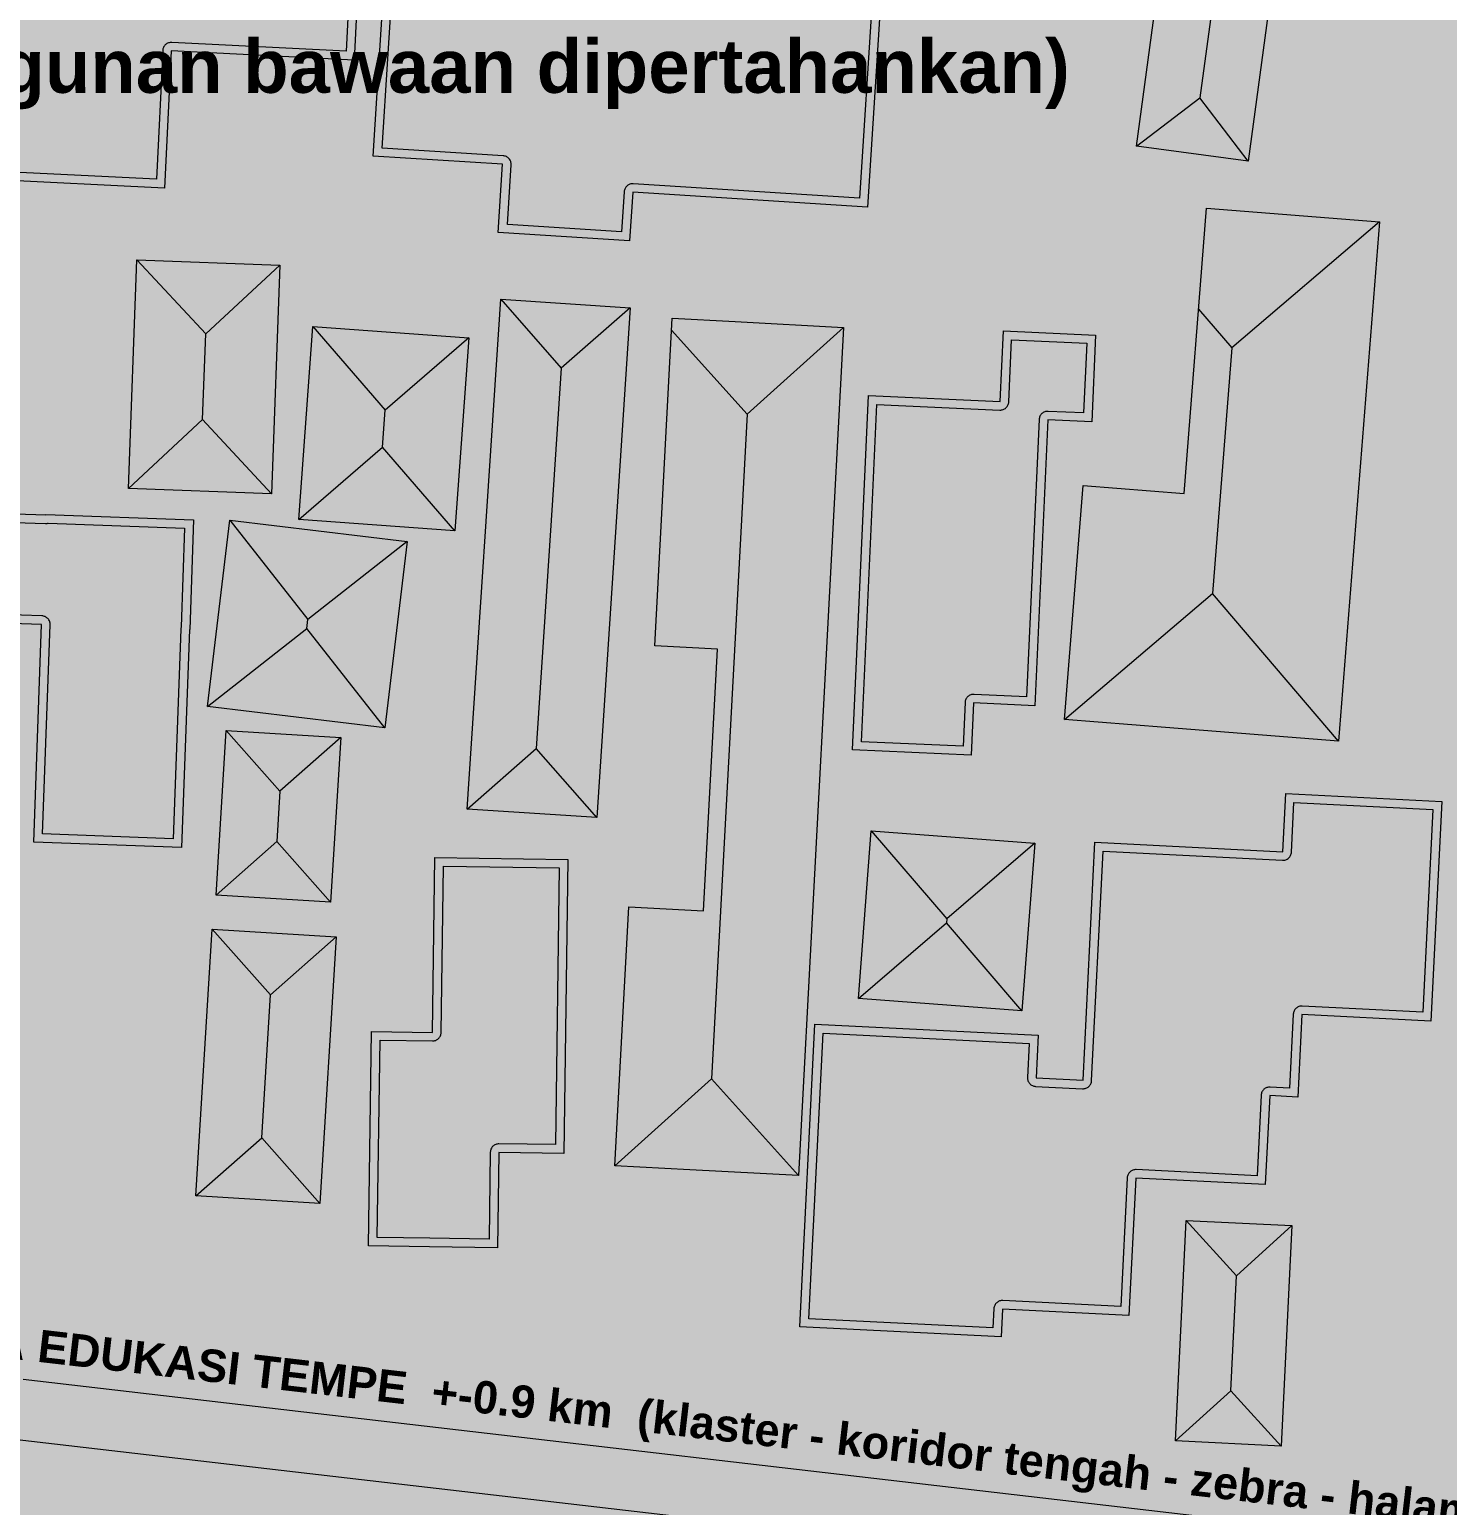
# Model space of a CAD drawing. Header units: metres. Extents: x 305859 to 307221, y 9155922 to 9156786.
# Drawn here: x 306562.7 to 306637.2, y 9156324.3 to 9156401.9 of the extents above; entities that cross this region are included whole.
import ezdxf
from ezdxf.enums import TextEntityAlignment as Align

# ---------------------------------------------------------------- set-up
doc = ezdxf.new("R2010")
doc.units = ezdxf.units.M
doc.linetypes.add('DASHED2', pattern=[0.762, 0.635, -0.127])
for name, color, linetype, lineweight, true_color in [('A-ALUR_WISATA', 7, 'DASHED2', 50, 0xeb7800), ('A-LABEL', 7, 'Continuous', 0, 0x000000), ('B-BANGUNAN_PERMUKIMAN', 7, 'Continuous', 13, 0xf0cd8c), ('B-BAYANGAN', 7, 'Continuous', 0, 0x76786c), ('J-PERKERASAN_JALAN', 7, 'Continuous', 9, 0x989896), ('T-LABEL_ZONA', 7, 'Continuous', 0, 0x3c3c3c)]:
    doc.layers.add(name, color=color, linetype=linetype, lineweight=lineweight, true_color=true_color)
doc.layers.add('G-PERKERASAN', color=7, linetype='Continuous')
doc.styles.add('ARIALB', font='arialbd.ttf')

msp = doc.modelspace()

# ---------------------------------------------------------------- hatches: boundary and pattern name
at = {"layer": 'A-ALUR_WISATA', "true_color": 0xeb7800}
h = msp.add_hatch(color=30, dxfattribs=at)
h.dxf.hatch_style = 1
h.paths.add_polyline_path([(306566.51, 9156328.868), (306561.497, 9156327.263), (306561.984, 9156331.555)])
h = msp.add_hatch(color=30, dxfattribs=at)
h.dxf.hatch_style = 1
h.paths.add_polyline_path([(306564.749, 9156329.873), (306570.575, 9156329.212), (306570.395, 9156327.622), (306564.57, 9156328.283), (306564.434, 9156328.298), (306564.612, 9156329.888), (306564.749, 9156329.873)])
h = msp.add_hatch(color=30, dxfattribs=at)
h.dxf.hatch_style = 1
h.paths.add_polyline_path([(306577.445, 9156328.428), (306579.518, 9156328.19), (306579.335, 9156326.6), (306577.264, 9156326.838), (306573.375, 9156327.282), (306573.556, 9156328.872), (306577.445, 9156328.428)])
h = msp.add_hatch(color=30, dxfattribs=at)
h.dxf.hatch_style = 1
h.paths.add_polyline_path([(306584.818, 9156327.581), (306588.459, 9156327.16), (306588.276, 9156325.571), (306584.635, 9156325.991), (306582.315, 9156326.258), (306582.498, 9156327.847), (306584.818, 9156327.581)])
h = msp.add_hatch(color=30, dxfattribs=at)
h.dxf.hatch_style = 1
h.paths.add_polyline_path([(306592.873, 9156326.651), (306597.4, 9156326.126), (306597.216, 9156324.537), (306592.689, 9156325.062), (306591.256, 9156325.227), (306591.439, 9156326.816), (306592.873, 9156326.651)])
h = msp.add_hatch(color=30, dxfattribs=at)
h.dxf.hatch_style = 1
h.paths.add_polyline_path([(306601.611, 9156325.638), (306606.34, 9156325.093), (306606.157, 9156323.503), (306601.427, 9156324.049), (306600.196, 9156324.192), (306600.38, 9156325.781), (306601.611, 9156325.638)])
h = msp.add_hatch(color=30, dxfattribs=at)
h.dxf.hatch_style = 1
h.paths.add_polyline_path([(306609.548, 9156324.723), (306615.281, 9156324.065), (306615.098, 9156322.476), (306609.365, 9156323.133), (306609.137, 9156323.16), (306609.32, 9156324.749), (306609.548, 9156324.723)])
at = {"layer": 'B-BANGUNAN_PERMUKIMAN', "true_color": 0xee9467}
h = msp.add_hatch(color=21, dxfattribs=at)
h.dxf.hatch_style = 1
h.paths.add_polyline_path([(306624.256, 9156420.844), (306624.257, 9156420.844), (306626.796, 9156417.511), (306624.206, 9156398.342), (306620.873, 9156395.803), (306620.873, 9156395.803), (306624.256, 9156420.844)])
at = {"layer": 'B-BANGUNAN_PERMUKIMAN', "true_color": 0xb97350}
h = msp.add_hatch(color=23, dxfattribs=at)
h.dxf.hatch_style = 1
h.paths.add_polyline_path([(306626.746, 9156395.009), (306624.206, 9156398.342), (306626.796, 9156417.511), (306630.13, 9156420.05), (306626.746, 9156395.009)])
at = {"layer": 'B-BANGUNAN_PERMUKIMAN', "true_color": 0xd4845c}
h = msp.add_hatch(color=23, dxfattribs=at)
h.dxf.hatch_style = 1
h.paths.add_polyline_path([(306580.25, 9156410.635), (306579.742, 9156400.325), (306570.116, 9156400.8), (306569.761, 9156393.587), (306560.572, 9156394.041), (306561.565, 9156414.149), (306570.753, 9156413.696), (306570.625, 9156411.11), (306580.25, 9156410.635)])
h = msp.add_hatch(color=23, dxfattribs=at)
h.dxf.hatch_style = 1
h.paths.add_polyline_path([(306607.467, 9156404.15), (306606.733, 9156392.59), (306594.382, 9156393.375), (306594.22, 9156390.813), (306587.313, 9156391.252), (306587.541, 9156394.842), (306580.737, 9156395.274), (306581.689, 9156410.276), (306588.832, 9156409.822), (306588.647, 9156406.906), (306595.795, 9156406.452), (306595.696, 9156404.898), (306607.467, 9156404.15)])
at = {"layer": 'B-BANGUNAN_PERMUKIMAN', "true_color": 0xbf7753}
h = msp.add_hatch(color=23, dxfattribs=at)
h.dxf.hatch_style = 1
h.paths.add_polyline_path([(306624.206, 9156398.342), (306626.746, 9156395.009), (306620.873, 9156395.803), (306624.206, 9156398.342)])
at = {"layer": 'B-BANGUNAN_PERMUKIMAN', "true_color": 0xec9366}
h = msp.add_hatch(color=33, dxfattribs=at)
h.dxf.hatch_style = 1
h.paths.add_polyline_path([(306625.883, 9156385.197), (306624.143, 9156387.235), (306624.562, 9156392.546), (306633.651, 9156391.828), (306625.883, 9156385.197)])
at = {"layer": 'B-BANGUNAN_PERMUKIMAN', "true_color": 0xc77c56}
h = msp.add_hatch(color=23, dxfattribs=at)
h.dxf.hatch_style = 1
h.paths.add_polyline_path([(306631.495, 9156364.52), (306631.495, 9156364.52), (306624.864, 9156372.288), (306625.883, 9156385.197), (306633.651, 9156391.828), (306631.495, 9156364.52)])
at = {"layer": 'B-BANGUNAN_PERMUKIMAN', "true_color": 0xec9366}
h = msp.add_hatch(color=33, dxfattribs=at)
h.dxf.hatch_style = 1
h.paths.add_polyline_path([(306568.306, 9156389.826), (306571.928, 9156385.926), (306571.761, 9156381.424), (306567.86, 9156377.802), (306568.306, 9156389.826)])
at = {"layer": 'B-BANGUNAN_PERMUKIMAN', "true_color": 0xeb9266}
h = msp.add_hatch(color=33, dxfattribs=at)
h.dxf.hatch_style = 1
h.paths.add_polyline_path([(306571.928, 9156385.926), (306568.306, 9156389.826), (306575.829, 9156389.548), (306571.928, 9156385.926)])
at = {"layer": 'B-BANGUNAN_PERMUKIMAN', "true_color": 0xbb7451}
h = msp.add_hatch(color=23, dxfattribs=at)
h.dxf.hatch_style = 1
h.paths.add_polyline_path([(306575.809, 9156389.025), (306575.383, 9156377.524), (306571.761, 9156381.424), (306571.928, 9156385.926), (306575.829, 9156389.548), (306575.829, 9156389.548), (306575.809, 9156389.025)])
at = {"layer": 'B-BANGUNAN_PERMUKIMAN', "true_color": 0xed9367}
h = msp.add_hatch(color=21, dxfattribs=at)
h.dxf.hatch_style = 1
h.paths.add_polyline_path([(306590.627, 9156384.124), (306589.31, 9156364.131), (306585.682, 9156360.951), (306585.682, 9156360.951), (306587.447, 9156387.752), (306590.627, 9156384.124)])
at = {"layer": 'B-BANGUNAN_PERMUKIMAN', "true_color": 0xea9165}
h = msp.add_hatch(color=33, dxfattribs=at)
h.dxf.hatch_style = 1
h.paths.add_polyline_path([(306590.627, 9156384.124), (306587.447, 9156387.752), (306594.255, 9156387.304), (306590.627, 9156384.124)])
at = {"layer": 'B-BANGUNAN_PERMUKIMAN', "true_color": 0xba7450}
h = msp.add_hatch(color=23, dxfattribs=at)
h.dxf.hatch_style = 1
h.paths.add_polyline_path([(306592.49, 9156360.503), (306589.31, 9156364.131), (306590.627, 9156384.124), (306594.255, 9156387.304), (306592.49, 9156360.503)])
at = {"layer": 'B-BANGUNAN_PERMUKIMAN', "true_color": 0xf39769}
h = msp.add_hatch(color=21, dxfattribs=at)
h.dxf.hatch_style = 1
h.paths.add_polyline_path([(306625.883, 9156385.197), (306624.864, 9156372.288), (306617.096, 9156365.657), (306618.067, 9156377.956), (306623.378, 9156377.537), (306624.143, 9156387.235), (306625.883, 9156385.197)])
at = {"layer": 'B-BANGUNAN_PERMUKIMAN', "true_color": 0xed9367}
h = msp.add_hatch(color=21, dxfattribs=at)
h.dxf.hatch_style = 1
h.paths.add_polyline_path([(306581.369, 9156381.922), (306581.228, 9156379.972), (306576.829, 9156376.168), (306576.829, 9156376.168), (306577.566, 9156386.321), (306581.369, 9156381.922)])
at = {"layer": 'B-BANGUNAN_PERMUKIMAN', "true_color": 0xea9165}
h = msp.add_hatch(color=33, dxfattribs=at)
h.dxf.hatch_style = 1
h.paths.add_polyline_path([(306581.369, 9156381.922), (306577.566, 9156386.321), (306585.768, 9156385.725), (306581.369, 9156381.922)])
at = {"layer": 'B-BANGUNAN_PERMUKIMAN', "true_color": 0xee9467}
h = msp.add_hatch(color=21, dxfattribs=at)
h.dxf.hatch_style = 1
h.paths.add_polyline_path([(306600.394, 9156381.708), (306598.527, 9156346.769), (306593.448, 9156342.205), (306593.448, 9156342.205), (306594.175, 9156355.809), (306598.111, 9156355.599), (306598.846, 9156369.353), (306595.541, 9156369.53), (306596.427, 9156386.122), (306600.394, 9156381.708)])
at = {"layer": 'B-BANGUNAN_PERMUKIMAN', "true_color": 0xeb9266}
h = msp.add_hatch(color=33, dxfattribs=at)
h.dxf.hatch_style = 1
h.paths.add_polyline_path([(306600.394, 9156381.708), (306596.427, 9156386.122), (306596.461, 9156386.753), (306599.765, 9156386.577), (306605.473, 9156386.272), (306600.394, 9156381.708)])
at = {"layer": 'B-BANGUNAN_PERMUKIMAN', "true_color": 0xbc7551}
h = msp.add_hatch(color=23, dxfattribs=at)
h.dxf.hatch_style = 1
h.paths.add_polyline_path([(306603.092, 9156341.69), (306603.092, 9156341.69), (306598.527, 9156346.769), (306600.394, 9156381.708), (306605.473, 9156386.272), (306603.092, 9156341.69)])
at = {"layer": 'B-BANGUNAN_PERMUKIMAN', "true_color": 0xba7450}
h = msp.add_hatch(color=23, dxfattribs=at)
h.dxf.hatch_style = 1
h.paths.add_polyline_path([(306585.484, 9156381.808), (306585.031, 9156375.573), (306585.031, 9156375.573), (306581.228, 9156379.972), (306581.369, 9156381.922), (306585.768, 9156385.725), (306585.768, 9156385.725), (306585.484, 9156381.808)])
at = {"layer": 'B-BANGUNAN_PERMUKIMAN', "true_color": 0xd4845c}
h = msp.add_hatch(color=23, dxfattribs=at)
h.dxf.hatch_style = 1
h.paths.add_polyline_path([(306618.725, 9156385.866), (306618.518, 9156381.301), (306616.204, 9156381.406), (306615.521, 9156366.385), (306612.309, 9156366.531), (306612.184, 9156363.78), (306605.939, 9156364.064), (306606.785, 9156382.691), (306613.708, 9156382.376), (306613.876, 9156386.087), (306618.725, 9156385.866)])
at = {"layer": 'B-BANGUNAN_PERMUKIMAN', "true_color": 0xbc7551}
h = msp.add_hatch(color=23, dxfattribs=at)
h.dxf.hatch_style = 1
h.paths.add_polyline_path([(306571.761, 9156381.424), (306575.383, 9156377.524), (306575.383, 9156377.523), (306567.86, 9156377.802), (306571.761, 9156381.424)])
at = {"layer": 'B-BANGUNAN_PERMUKIMAN', "true_color": 0xbd7652}
h = msp.add_hatch(color=23, dxfattribs=at)
h.dxf.hatch_style = 1
h.paths.add_polyline_path([(306581.228, 9156379.972), (306585.031, 9156375.573), (306576.829, 9156376.168), (306581.228, 9156379.972)])
at = {"layer": 'B-BANGUNAN_PERMUKIMAN', "true_color": 0xd4845c}
h = msp.add_hatch(color=23, dxfattribs=at)
h.dxf.hatch_style = 1
h.paths.add_polyline_path([(306555.54, 9156376.677), (306563.513, 9156376.409), (306563.514, 9156376.433), (306571.282, 9156376.147), (306571.089, 9156370.395), (306571.071, 9156370.395), (306570.65, 9156358.929), (306562.882, 9156359.214), (306563.302, 9156370.656), (306555.346, 9156370.924), (306555.54, 9156376.677)])
at = {"layer": 'B-BANGUNAN_PERMUKIMAN', "true_color": 0xee9467}
h = msp.add_hatch(color=21, dxfattribs=at)
h.dxf.hatch_style = 1
h.paths.add_polyline_path([(306573.201, 9156376.134), (306577.302, 9156370.908), (306577.245, 9156370.442), (306572.02, 9156366.341), (306572.02, 9156366.341), (306573.201, 9156376.134)])
at = {"layer": 'B-BANGUNAN_PERMUKIMAN', "true_color": 0xe89165}
h = msp.add_hatch(color=33, dxfattribs=at)
h.dxf.hatch_style = 1
h.paths.add_polyline_path([(306582.527, 9156375.01), (306582.527, 9156375.009), (306577.302, 9156370.908), (306573.201, 9156376.134), (306582.527, 9156375.01)])
at = {"layer": 'B-BANGUNAN_PERMUKIMAN', "true_color": 0xb97350}
h = msp.add_hatch(color=23, dxfattribs=at)
h.dxf.hatch_style = 1
h.paths.add_polyline_path([(306577.245, 9156370.442), (306577.302, 9156370.908), (306582.527, 9156375.009), (306581.346, 9156365.216), (306577.245, 9156370.442)])
at = {"layer": 'B-BANGUNAN_PERMUKIMAN', "true_color": 0xc17853}
h = msp.add_hatch(color=23, dxfattribs=at)
h.dxf.hatch_style = 1
h.paths.add_polyline_path([(306624.864, 9156372.288), (306631.495, 9156364.52), (306622.406, 9156365.238), (306617.096, 9156365.657), (306617.096, 9156365.657), (306624.864, 9156372.288)])
at = {"layer": 'B-BANGUNAN_PERMUKIMAN', "true_color": 0xbf7652}
h = msp.add_hatch(color=23, dxfattribs=at)
h.dxf.hatch_style = 1
h.paths.add_polyline_path([(306577.245, 9156370.442), (306581.346, 9156365.216), (306572.02, 9156366.341), (306577.245, 9156370.442)])
at = {"layer": 'B-BANGUNAN_PERMUKIMAN', "true_color": 0xed9367}
h = msp.add_hatch(color=21, dxfattribs=at)
h.dxf.hatch_style = 1
h.paths.add_polyline_path([(306575.831, 9156361.891), (306575.669, 9156359.251), (306572.473, 9156356.423), (306572.473, 9156356.423), (306573.002, 9156365.088), (306575.831, 9156361.891)])
at = {"layer": 'B-BANGUNAN_PERMUKIMAN', "true_color": 0xea9165}
h = msp.add_hatch(color=33, dxfattribs=at)
h.dxf.hatch_style = 1
h.paths.add_polyline_path([(306575.831, 9156361.891), (306573.002, 9156365.088), (306573.002, 9156365.088), (306579.027, 9156364.72), (306575.831, 9156361.891)])
at = {"layer": 'B-BANGUNAN_PERMUKIMAN', "true_color": 0xba7450}
h = msp.add_hatch(color=23, dxfattribs=at)
h.dxf.hatch_style = 1
h.paths.add_polyline_path([(306578.498, 9156356.055), (306575.669, 9156359.251), (306575.831, 9156361.891), (306579.027, 9156364.72), (306578.498, 9156356.055)])
at = {"layer": 'B-BANGUNAN_PERMUKIMAN', "true_color": 0xbd7652}
h = msp.add_hatch(color=23, dxfattribs=at)
h.dxf.hatch_style = 1
h.paths.add_polyline_path([(306589.31, 9156364.131), (306592.49, 9156360.503), (306585.682, 9156360.951), (306589.31, 9156364.131)])
at = {"layer": 'B-BANGUNAN_PERMUKIMAN', "true_color": 0xd4845c}
h = msp.add_hatch(color=23, dxfattribs=at)
h.dxf.hatch_style = 1
h.paths.add_polyline_path([(306636.928, 9156361.355), (306636.351, 9156349.808), (306629.568, 9156350.147), (306629.351, 9156345.812), (306627.88, 9156345.886), (306627.646, 9156341.208), (306620.837, 9156341.548), (306620.476, 9156334.337), (306613.825, 9156334.669), (306613.752, 9156333.205), (306603.168, 9156333.734), (306603.964, 9156349.648), (306615.702, 9156349.061), (306615.59, 9156346.825), (306618.065, 9156346.701), (306618.69, 9156359.204), (306628.574, 9156358.71), (306628.727, 9156361.765), (306636.928, 9156361.355)])
at = {"layer": 'B-BANGUNAN_PERMUKIMAN', "true_color": 0xed9467}
h = msp.add_hatch(color=21, dxfattribs=at)
h.dxf.hatch_style = 1
h.paths.add_polyline_path([(306610.897, 9156355.183), (306610.881, 9156354.971), (306606.251, 9156351.002), (306606.251, 9156351.002), (306606.928, 9156359.814), (306610.897, 9156355.183)])
at = {"layer": 'B-BANGUNAN_PERMUKIMAN', "true_color": 0xea9165}
h = msp.add_hatch(color=33, dxfattribs=at)
h.dxf.hatch_style = 1
h.paths.add_polyline_path([(306610.897, 9156355.183), (306606.928, 9156359.814), (306615.527, 9156359.152), (306610.897, 9156355.183)])
at = {"layer": 'B-BANGUNAN_PERMUKIMAN', "true_color": 0xbd7652}
h = msp.add_hatch(color=23, dxfattribs=at)
h.dxf.hatch_style = 1
h.paths.add_polyline_path([(306575.669, 9156359.251), (306578.498, 9156356.055), (306572.473, 9156356.423), (306575.669, 9156359.251)])
at = {"layer": 'B-BANGUNAN_PERMUKIMAN', "true_color": 0xba7350}
h = msp.add_hatch(color=23, dxfattribs=at)
h.dxf.hatch_style = 1
h.paths.add_polyline_path([(306614.849, 9156350.341), (306610.881, 9156354.971), (306610.897, 9156355.183), (306615.527, 9156359.152), (306614.849, 9156350.341)])
at = {"layer": 'B-BANGUNAN_PERMUKIMAN', "true_color": 0xd4845c}
h = msp.add_hatch(color=23, dxfattribs=at)
h.dxf.hatch_style = 1
h.paths.add_polyline_path([(306590.974, 9156358.306), (306590.762, 9156342.854), (306587.343, 9156342.901), (306587.274, 9156337.893), (306583.704, 9156337.942), (306580.496, 9156337.986), (306580.651, 9156349.255), (306583.859, 9156349.211), (306583.984, 9156358.401), (306590.974, 9156358.306)])
at = {"layer": 'B-BANGUNAN_PERMUKIMAN', "true_color": 0xed9367}
h = msp.add_hatch(color=21, dxfattribs=at)
h.dxf.hatch_style = 1
h.paths.add_polyline_path([(306572.275, 9156354.637), (306575.334, 9156351.178), (306574.874, 9156343.673), (306571.415, 9156340.614), (306572.275, 9156354.637)])
at = {"layer": 'B-BANGUNAN_PERMUKIMAN', "true_color": 0xea9165}
h = msp.add_hatch(color=33, dxfattribs=at)
h.dxf.hatch_style = 1
h.paths.add_polyline_path([(306575.334, 9156351.178), (306572.275, 9156354.637), (306578.793, 9156354.237), (306575.334, 9156351.178)])
at = {"layer": 'B-BANGUNAN_PERMUKIMAN', "true_color": 0xbd7652}
h = msp.add_hatch(color=23, dxfattribs=at)
h.dxf.hatch_style = 1
h.paths.add_polyline_path([(306610.881, 9156354.971), (306614.849, 9156350.341), (306606.251, 9156351.002), (306610.881, 9156354.971)])
at = {"layer": 'B-BANGUNAN_PERMUKIMAN', "true_color": 0xba7450}
h = msp.add_hatch(color=23, dxfattribs=at)
h.dxf.hatch_style = 1
h.paths.add_polyline_path([(306577.933, 9156340.214), (306574.874, 9156343.673), (306575.334, 9156351.178), (306578.793, 9156354.237), (306578.793, 9156354.237), (306577.933, 9156340.214)])
at = {"layer": 'B-BANGUNAN_PERMUKIMAN', "true_color": 0xbe7652}
h = msp.add_hatch(color=23, dxfattribs=at)
h.dxf.hatch_style = 1
h.paths.add_polyline_path([(306598.527, 9156346.769), (306603.092, 9156341.69), (306597.384, 9156341.995), (306593.448, 9156342.205), (306598.527, 9156346.769)])
at = {"layer": 'B-BANGUNAN_PERMUKIMAN', "true_color": 0xbd7652}
h = msp.add_hatch(color=23, dxfattribs=at)
h.dxf.hatch_style = 1
h.paths.add_polyline_path([(306574.874, 9156343.673), (306577.933, 9156340.214), (306571.415, 9156340.614), (306574.874, 9156343.673)])
at = {"layer": 'B-BANGUNAN_PERMUKIMAN', "true_color": 0xed9366}
h = msp.add_hatch(color=21, dxfattribs=at)
h.dxf.hatch_style = 1
h.paths.add_polyline_path([(306623.485, 9156339.329), (306626.127, 9156336.415), (306625.833, 9156330.376), (306622.919, 9156327.734), (306623.485, 9156339.329)])
at = {"layer": 'B-BANGUNAN_PERMUKIMAN', "true_color": 0xea9265}
h = msp.add_hatch(color=33, dxfattribs=at)
h.dxf.hatch_style = 1
h.paths.add_polyline_path([(306629.041, 9156339.058), (306626.127, 9156336.415), (306623.485, 9156339.329), (306629.041, 9156339.058)])
at = {"layer": 'B-BANGUNAN_PERMUKIMAN', "true_color": 0xba7451}
h = msp.add_hatch(color=23, dxfattribs=at)
h.dxf.hatch_style = 1
h.paths.add_polyline_path([(306628.475, 9156327.463), (306628.475, 9156327.463), (306625.833, 9156330.376), (306626.127, 9156336.415), (306629.041, 9156339.058), (306628.475, 9156327.463)])
at = {"layer": 'B-BANGUNAN_PERMUKIMAN', "true_color": 0xbd7552}
h = msp.add_hatch(color=23, dxfattribs=at)
h.dxf.hatch_style = 1
h.paths.add_polyline_path([(306625.833, 9156330.376), (306628.475, 9156327.463), (306622.919, 9156327.734), (306625.833, 9156330.376)])
at = {"layer": 'B-BAYANGAN', "true_color": 0x76786c}
h = msp.add_hatch(color=8, dxfattribs=at)
h.dxf.hatch_style = 1
h.paths.add_polyline_path([(306630.88, 9156419.3), (306627.496, 9156394.259), (306621.622, 9156395.053), (306625.006, 9156420.094), (306630.88, 9156419.3)])
h = msp.add_hatch(color=8, dxfattribs=at)
h.dxf.hatch_style = 1
h.paths.add_polyline_path([(306581, 9156409.885), (306580.492, 9156399.575), (306570.866, 9156400.05), (306570.511, 9156392.837), (306561.322, 9156393.291), (306562.315, 9156413.399), (306571.503, 9156412.946), (306571.375, 9156410.36), (306581, 9156409.885)])
h = msp.add_hatch(color=8, dxfattribs=at)
h.dxf.hatch_style = 1
h.paths.add_polyline_path([(306637.964, 9156411.987), (306637.816, 9156401.408), (306631.971, 9156401.489), (306632.119, 9156412.069), (306637.964, 9156411.987)])
h = msp.add_hatch(color=8, dxfattribs=at)
h.dxf.hatch_style = 1
h.paths.add_polyline_path([(306608.217, 9156403.4), (306607.483, 9156391.84), (306595.132, 9156392.625), (306594.97, 9156390.063), (306588.063, 9156390.502), (306588.291, 9156394.092), (306581.487, 9156394.524), (306582.439, 9156409.526), (306589.582, 9156409.072), (306589.397, 9156406.156), (306596.545, 9156405.702), (306596.446, 9156404.148), (306608.217, 9156403.4)])
h = msp.add_hatch(color=8, dxfattribs=at)
h.dxf.hatch_style = 1
h.paths.add_polyline_path([(306634.401, 9156391.078), (306632.245, 9156363.77), (306623.156, 9156364.488), (306617.846, 9156364.907), (306618.817, 9156377.206), (306624.128, 9156376.787), (306625.312, 9156391.796), (306634.401, 9156391.078)])
h = msp.add_hatch(color=8, dxfattribs=at)
h.dxf.hatch_style = 1
h.paths.add_polyline_path([(306576.579, 9156388.798), (306576.133, 9156376.773), (306568.61, 9156377.052), (306569.056, 9156389.076), (306576.579, 9156388.798)])
h = msp.add_hatch(color=8, dxfattribs=at)
h.dxf.hatch_style = 1
h.paths.add_polyline_path([(306595.005, 9156386.554), (306593.24, 9156359.753), (306586.432, 9156360.201), (306588.197, 9156387.002), (306595.005, 9156386.554)])
h = msp.add_hatch(color=8, dxfattribs=at)
h.dxf.hatch_style = 1
h.paths.add_polyline_path([(306586.518, 9156384.975), (306585.781, 9156374.823), (306577.579, 9156375.418), (306578.316, 9156385.571), (306586.518, 9156384.975)])
h = msp.add_hatch(color=8, dxfattribs=at)
h.dxf.hatch_style = 1
h.paths.add_polyline_path([(306606.223, 9156385.522), (306603.842, 9156340.94), (306598.134, 9156341.245), (306594.198, 9156341.455), (306594.925, 9156355.059), (306598.861, 9156354.849), (306599.596, 9156368.603), (306596.291, 9156368.78), (306597.211, 9156386.003), (306600.515, 9156385.827), (306606.223, 9156385.522)])
h = msp.add_hatch(color=8, dxfattribs=at)
h.dxf.hatch_style = 1
h.paths.add_polyline_path([(306619.475, 9156385.116), (306619.268, 9156380.551), (306616.954, 9156380.656), (306616.271, 9156365.635), (306613.059, 9156365.781), (306612.934, 9156363.03), (306606.689, 9156363.314), (306607.535, 9156381.941), (306614.458, 9156381.626), (306614.626, 9156385.337), (306619.475, 9156385.116)])
h = msp.add_hatch(color=8, dxfattribs=at)
h.dxf.hatch_style = 1
h.paths.add_polyline_path([(306556.29, 9156375.927), (306564.263, 9156375.659), (306564.264, 9156375.683), (306572.032, 9156375.397), (306571.839, 9156369.645), (306571.821, 9156369.645), (306571.4, 9156358.179), (306563.632, 9156358.464), (306564.052, 9156369.906), (306556.096, 9156370.174), (306556.29, 9156375.927)])
h = msp.add_hatch(color=8, dxfattribs=at)
h.dxf.hatch_style = 1
h.paths.add_polyline_path([(306583.277, 9156374.26), (306582.096, 9156364.466), (306572.77, 9156365.591), (306573.951, 9156375.384), (306583.277, 9156374.26)])
h = msp.add_hatch(color=8, dxfattribs=at)
h.dxf.hatch_style = 1
h.paths.add_polyline_path([(306579.777, 9156363.97), (306579.248, 9156355.305), (306573.223, 9156355.673), (306573.752, 9156364.338), (306579.777, 9156363.97)])
h = msp.add_hatch(color=8, dxfattribs=at)
h.dxf.hatch_style = 1
h.paths.add_polyline_path([(306637.678, 9156360.605), (306637.101, 9156349.058), (306630.318, 9156349.397), (306630.101, 9156345.062), (306628.63, 9156345.136), (306628.396, 9156340.458), (306621.587, 9156340.798), (306621.226, 9156333.587), (306614.575, 9156333.919), (306614.502, 9156332.455), (306603.918, 9156332.984), (306604.714, 9156348.898), (306616.452, 9156348.311), (306616.34, 9156346.075), (306618.815, 9156345.951), (306619.44, 9156358.454), (306629.324, 9156357.96), (306629.477, 9156361.015), (306637.678, 9156360.605)])
h = msp.add_hatch(color=8, dxfattribs=at)
h.dxf.hatch_style = 1
h.paths.add_polyline_path([(306616.277, 9156358.402), (306615.599, 9156349.591), (306607.001, 9156350.252), (306607.678, 9156359.064), (306616.277, 9156358.402)])
h = msp.add_hatch(color=8, dxfattribs=at)
h.dxf.hatch_style = 1
h.paths.add_polyline_path([(306591.724, 9156357.556), (306591.512, 9156342.104), (306588.093, 9156342.151), (306588.024, 9156337.143), (306584.454, 9156337.192), (306581.246, 9156337.236), (306581.401, 9156348.505), (306584.609, 9156348.461), (306584.734, 9156357.651), (306591.724, 9156357.556)])
h = msp.add_hatch(color=8, dxfattribs=at)
h.dxf.hatch_style = 1
h.paths.add_polyline_path([(306579.543, 9156353.487), (306578.683, 9156339.464), (306572.165, 9156339.864), (306573.025, 9156353.887), (306579.543, 9156353.487)])
h = msp.add_hatch(color=8, dxfattribs=at)
h.dxf.hatch_style = 1
h.paths.add_polyline_path([(306629.791, 9156338.308), (306629.225, 9156326.713), (306623.669, 9156326.984), (306624.235, 9156338.579), (306629.791, 9156338.308)])
at = {"layer": 'G-PERKERASAN', "true_color": 0xe0ded9}
h = msp.add_hatch(color=254, dxfattribs=at)
h.dxf.hatch_style = 1
h.paths.add_polyline_path([(306908.991, 9156199.224), (306871.946, 9156198.019), (306868.838, 9156144.144), (306843.973, 9156139.654), (306613.966, 9156113.407), (306520.721, 9156109.954), (306448.831, 9156118.111), (306448.831, 9156123.174), (306477.156, 9156118.515), (306520.147, 9156115.685), (306566.866, 9156115.258), (306613.832, 9156118.698), (306780.378, 9156142.221), (306834.175, 9156150.611), (306834.206, 9156150.614), (306834.236, 9156150.619), (306836.67, 9156150.94), (306832.652, 9156160.25), (306794.325, 9156155.537), (306785.065, 9156153.865), (306754.667, 9156148.377), (306749.086, 9156147.369), (306735.941, 9156145.416), (306694.109, 9156139.201), (306682.572, 9156137.435), (306647.045, 9156131.998), (306596.424, 9156127.396), (306534.299, 9156127.396), (306532.491, 9156127.582), (306527.336, 9156128.112), (306527.76, 9156145.94), (306529.801, 9156231.677), (306512.264, 9156228.096), (306472.743, 9156232.048), (306466.174, 9156213.241), (306448.831, 9156196.713), (306448.831, 9156532.371), (306504.834, 9156523.084), (306572.178, 9156510.306), (306677.166, 9156490.276), (306781.809, 9156471.972), (306833.432, 9156467.309), (306884.355, 9156462.71), (306888.869, 9156462.302), (306908.991, 9156460.229), (306908.991, 9156405.135), (306880.738, 9156410.367), (306872.191, 9156289.958), (306880.063, 9156289.504), (306887.261, 9156399.075), (306908.991, 9156395.952), (306908.991, 9156283.201), (306908.991, 9156208.942), (306891.749, 9156208.374), (306886.184, 9156208.191), (306882.096, 9156208.056), (306881.637, 9156222), (306879.908, 9156222), (306879.787, 9156200), (306885.632, 9156200.303), (306885.601, 9156199.857), (306906.625, 9156201.392), (306908.7, 9156201.5), (306908.991, 9156201.535), (306908.991, 9156199.224)])
at = {"layer": 'J-PERKERASAN_JALAN', "true_color": 0xa8a8a6}
h = msp.add_hatch(color=253, dxfattribs=at)
h.dxf.hatch_style = 1
h.paths.add_polyline_path([(306644.846, 9156210.245), (306626.618, 9156213.667), (306626.505, 9156213.691), (306626.174, 9156213.794), (306626.172, 9156213.789), (306625.862, 9156213.883), (306625.354, 9156213.968), (306624.838, 9156213.986), (306624.325, 9156213.939), (306623.822, 9156213.825), (306623.337, 9156213.648), (306622.88, 9156213.41), (306622.457, 9156213.116), (306622.075, 9156212.769), (306621.729, 9156212.411), (306621.668, 9156212.351), (306621.539, 9156212.238), (306621.471, 9156212.187), (306607.409, 9156201.912), (306607.349, 9156201.87), (306607.224, 9156201.792), (306607.159, 9156201.757), (306606.505, 9156201.413), (306606.073, 9156201.15), (306605.678, 9156200.835), (306605.326, 9156200.473), (306605.023, 9156200.069), (306604.772, 9156199.631), (306604.579, 9156199.164), (306604.447, 9156198.676), (306604.376, 9156198.176), (306604.37, 9156197.671), (306604.835, 9156188.419), (306604.833, 9156188.296), (306604.711, 9156188.282), (306601.976, 9156188.144), (306601.853, 9156188.146), (306601.839, 9156188.268), (306601.453, 9156195.94), (306601.389, 9156196.479), (306601.253, 9156197.005), (306601.046, 9156197.507), (306600.773, 9156197.977), (306600.44, 9156198.406), (306600.051, 9156198.785), (306599.614, 9156199.108), (306599.138, 9156199.369), (306598.63, 9156199.563), (306598.101, 9156199.687), (306597.561, 9156199.737), (306556.9, 9156200.778), (306556.778, 9156200.789), (306556.773, 9156200.912), (306556.843, 9156203.649), (306556.854, 9156203.772), (306556.977, 9156203.777), (306601.303, 9156202.643), (306601.811, 9156202.662), (306602.313, 9156202.746), (306602.8, 9156202.893), (306603.265, 9156203.1), (306605.437, 9156204.241), (306605.937, 9156204.552), (306619.355, 9156214.356), (306619.871, 9156214.805), (306619.929, 9156214.865), (306620.277, 9156215.277), (306620.566, 9156215.733), (306620.792, 9156216.223), (306620.949, 9156216.74), (306621.036, 9156217.273), (306621.05, 9156217.812), (306620.991, 9156218.349), (306620.86, 9156218.873), (306620.66, 9156219.374), (306620.65, 9156219.397), (306620.581, 9156219.576), (306620.533, 9156219.762), (306620.514, 9156219.87), (306620.144, 9156222.417), (306620.131, 9156222.52), (306620.123, 9156222.729), (306620.127, 9156222.833), (306620.339, 9156226.114), (306620.342, 9156226.174), (306620.808, 9156235.592), (306620.812, 9156235.656), (306620.815, 9156235.688), (306620.821, 9156235.752), (306629.955, 9156315.881), (306629.98, 9156316.402), (306629.937, 9156316.923), (306629.827, 9156317.434), (306629.65, 9156317.926), (306629.412, 9156318.39), (306629.114, 9156318.82), (306628.764, 9156319.207), (306628.365, 9156319.545), (306627.926, 9156319.829), (306627.454, 9156320.052), (306626.957, 9156320.213), (306626.443, 9156320.307), (306562.01, 9156327.803), (306561.978, 9156327.806), (306535.875, 9156330.627), (306535.852, 9156330.629), (306524.104, 9156331.829), (306524.104, 9156335.046), (306536.182, 9156333.812), (306562.328, 9156330.987), (306632.217, 9156322.857), (306632.283, 9156322.849), (306644.846, 9156321.599), (306644.846, 9156318.383), (306637.314, 9156319.133), (306636.796, 9156319.151), (306636.279, 9156319.101), (306635.774, 9156318.986), (306635.288, 9156318.805), (306634.829, 9156318.564), (306634.405, 9156318.265), (306634.024, 9156317.914), (306633.691, 9156317.517), (306633.412, 9156317.079), (306633.192, 9156316.61), (306633.035, 9156316.116), (306632.943, 9156315.606), (306623.818, 9156235.556), (306623.797, 9156235.3), (306623.337, 9156225.995), (306623.336, 9156225.973), (306623.155, 9156223.163), (306623.15, 9156222.745), (306623.188, 9156222.33), (306623.359, 9156221.154), (306623.446, 9156220.723), (306623.58, 9156220.304), (306623.759, 9156219.902), (306624.052, 9156219.333), (306624.347, 9156218.846), (306624.67, 9156218.391), (306625.054, 9156217.928), (306625.502, 9156217.528), (306625.572, 9156217.474), (306625.964, 9156217.209), (306626.384, 9156216.993), (306626.861, 9156216.782), (306627.294, 9156216.619), (306627.742, 9156216.508), (306644.846, 9156213.297), (306644.846, 9156210.245)])

# ---------------------------------------------------------------- linework, layer by layer
at = {"layer": 'B-BANGUNAN_PERMUKIMAN', "color": 27, "lineweight": 9, "true_color": 0x744832}
for p, q in [((306626.796, 9156417.511), (306624.206, 9156398.342)), ((306620.873, 9156395.803), (306624.206, 9156398.342)), ((306626.746, 9156395.009), (306624.206, 9156398.342)), ((306633.651, 9156391.828), (306625.883, 9156385.197)), ((306568.306, 9156389.826), (306571.928, 9156385.926)), ((306575.829, 9156389.548), (306571.928, 9156385.926)), ((306587.447, 9156387.752), (306590.627, 9156384.124)), ((306594.255, 9156387.304), (306590.627, 9156384.124)), ((306624.143, 9156387.235), (306625.883, 9156385.197)), ((306577.566, 9156386.321), (306581.369, 9156381.922)), ((306596.427, 9156386.122), (306600.394, 9156381.708)), ((306605.473, 9156386.272), (306600.394, 9156381.708)), ((306571.761, 9156381.424), (306571.928, 9156385.926)), ((306585.768, 9156385.725), (306581.369, 9156381.922)), ((306625.883, 9156385.197), (306624.864, 9156372.288)), ((306590.627, 9156384.124), (306589.31, 9156364.131)), ((306581.228, 9156379.972), (306581.369, 9156381.922)), ((306600.394, 9156381.708), (306598.527, 9156346.769)), ((306567.86, 9156377.802), (306571.761, 9156381.424)), ((306575.383, 9156377.524), (306571.761, 9156381.424)), ((306576.829, 9156376.168), (306581.228, 9156379.972)), ((306585.031, 9156375.573), (306581.228, 9156379.972)), ((306573.201, 9156376.134), (306577.302, 9156370.908)), ((306582.527, 9156375.009), (306577.302, 9156370.908)), ((306617.096, 9156365.657), (306624.864, 9156372.288)), ((306631.495, 9156364.52), (306624.864, 9156372.288)), ((306577.245, 9156370.442), (306577.302, 9156370.908)), ((306572.02, 9156366.341), (306577.245, 9156370.442)), ((306581.346, 9156365.216), (306577.245, 9156370.442)), ((306573.002, 9156365.088), (306575.831, 9156361.891)), ((306579.027, 9156364.72), (306575.831, 9156361.891)), ((306585.682, 9156360.951), (306589.31, 9156364.131)), ((306592.49, 9156360.503), (306589.31, 9156364.131)), ((306575.831, 9156361.891), (306575.669, 9156359.251)), ((306606.928, 9156359.814), (306610.897, 9156355.183)), ((306572.473, 9156356.423), (306575.669, 9156359.251)), ((306578.498, 9156356.055), (306575.669, 9156359.251)), ((306615.527, 9156359.152), (306610.897, 9156355.183)), ((306610.897, 9156355.183), (306610.881, 9156354.971)), ((306572.275, 9156354.637), (306575.334, 9156351.178)), ((306606.251, 9156351.002), (306610.881, 9156354.971)), ((306614.849, 9156350.341), (306610.881, 9156354.971)), ((306578.793, 9156354.237), (306575.334, 9156351.178)), ((306574.874, 9156343.673), (306575.334, 9156351.178)), ((306593.448, 9156342.205), (306598.527, 9156346.769)), ((306603.092, 9156341.69), (306598.527, 9156346.769)), ((306571.415, 9156340.614), (306574.874, 9156343.673)), ((306577.933, 9156340.214), (306574.874, 9156343.673)), ((306623.485, 9156339.329), (306626.127, 9156336.415)), ((306629.041, 9156339.058), (306626.127, 9156336.415)), ((306625.833, 9156330.376), (306626.127, 9156336.415)), ((306622.919, 9156327.734), (306625.833, 9156330.376)), ((306628.475, 9156327.463), (306625.833, 9156330.376))]:
    msp.add_line(p, q, dxfattribs=at)
at = {"layer": 'B-BANGUNAN_PERMUKIMAN', "color": 27, "lineweight": 13, "true_color": 0x744832}
for points in [[(306630.13, 9156420.05), (306626.746, 9156395.009), (306620.872, 9156395.803), (306624.256, 9156420.844), (306630.13, 9156420.05)], [(306580.25, 9156410.635), (306579.742, 9156400.325), (306570.116, 9156400.8), (306569.761, 9156393.587), (306560.572, 9156394.041), (306561.565, 9156414.149), (306570.753, 9156413.696), (306570.625, 9156411.11), (306580.25, 9156410.635)], [(306607.467, 9156404.15), (306606.733, 9156392.59), (306594.382, 9156393.375), (306594.22, 9156390.813), (306587.313, 9156391.252), (306587.541, 9156394.842), (306580.737, 9156395.274), (306581.689, 9156410.276), (306588.832, 9156409.822), (306588.647, 9156406.906), (306595.795, 9156406.452), (306595.696, 9156404.898), (306607.467, 9156404.15)], [(306633.651, 9156391.828), (306631.495, 9156364.52), (306622.406, 9156365.238), (306617.096, 9156365.657), (306618.067, 9156377.956), (306623.378, 9156377.537), (306624.562, 9156392.546), (306633.651, 9156391.828)], [(306575.829, 9156389.548), (306575.383, 9156377.523), (306567.86, 9156377.802), (306568.306, 9156389.826), (306575.829, 9156389.548)], [(306594.255, 9156387.304), (306592.49, 9156360.503), (306585.682, 9156360.951), (306587.447, 9156387.752), (306594.255, 9156387.304)], [(306585.768, 9156385.725), (306585.031, 9156375.573), (306576.829, 9156376.168), (306577.566, 9156386.321), (306585.768, 9156385.725)], [(306605.473, 9156386.272), (306603.092, 9156341.69), (306597.384, 9156341.995), (306593.448, 9156342.205), (306594.175, 9156355.809), (306598.111, 9156355.599), (306598.846, 9156369.353), (306595.541, 9156369.53), (306596.461, 9156386.753), (306599.765, 9156386.577), (306605.473, 9156386.272)], [(306618.725, 9156385.866), (306618.518, 9156381.301), (306616.204, 9156381.406), (306615.521, 9156366.385), (306612.309, 9156366.531), (306612.184, 9156363.78), (306605.939, 9156364.064), (306606.785, 9156382.691), (306613.708, 9156382.376), (306613.876, 9156386.087), (306618.725, 9156385.866)], [(306555.54, 9156376.677), (306563.513, 9156376.409), (306563.514, 9156376.433), (306571.282, 9156376.147), (306571.089, 9156370.395), (306571.071, 9156370.395), (306570.65, 9156358.929), (306562.882, 9156359.214), (306563.302, 9156370.656), (306555.346, 9156370.924), (306555.54, 9156376.677)], [(306582.527, 9156375.01), (306581.346, 9156365.216), (306572.02, 9156366.341), (306573.201, 9156376.134), (306582.527, 9156375.01)], [(306579.027, 9156364.72), (306578.498, 9156356.055), (306572.473, 9156356.423), (306573.002, 9156365.088), (306579.027, 9156364.72)], [(306636.928, 9156361.355), (306636.351, 9156349.808), (306629.568, 9156350.147), (306629.351, 9156345.812), (306627.88, 9156345.886), (306627.646, 9156341.208), (306620.837, 9156341.548), (306620.476, 9156334.337), (306613.825, 9156334.669), (306613.752, 9156333.205), (306603.168, 9156333.734), (306603.964, 9156349.648), (306615.702, 9156349.061), (306615.59, 9156346.825), (306618.065, 9156346.701), (306618.69, 9156359.204), (306628.574, 9156358.71), (306628.727, 9156361.765), (306636.928, 9156361.355)], [(306615.527, 9156359.152), (306614.849, 9156350.341), (306606.251, 9156351.002), (306606.928, 9156359.814), (306615.527, 9156359.152)], [(306590.974, 9156358.306), (306590.762, 9156342.854), (306587.343, 9156342.901), (306587.274, 9156337.893), (306583.704, 9156337.942), (306580.496, 9156337.986), (306580.651, 9156349.255), (306583.859, 9156349.211), (306583.984, 9156358.401), (306590.974, 9156358.306)], [(306578.793, 9156354.237), (306577.933, 9156340.214), (306571.415, 9156340.614), (306572.275, 9156354.637), (306578.793, 9156354.237)], [(306629.041, 9156339.058), (306628.475, 9156327.463), (306622.919, 9156327.734), (306623.485, 9156339.329), (306629.041, 9156339.058)]]:
    msp.add_lwpolyline(points, close=True, dxfattribs=at)
at = {"layer": 'B-BANGUNAN_PERMUKIMAN', "color": 21, "lineweight": 9, "true_color": 0xfa9b6c}
for points in [[(306579.779, 9156410.208), (306579.315, 9156400.796), (306570.139, 9156401.249), (306570.095, 9156401.249), (306570.051, 9156401.245), (306570.007, 9156401.236), (306569.965, 9156401.224), (306569.924, 9156401.207), (306569.885, 9156401.186), (306569.849, 9156401.161), (306569.814, 9156401.133), (306569.783, 9156401.102), (306569.755, 9156401.068), (306569.731, 9156401.031), (306569.71, 9156400.992), (306569.693, 9156400.951), (306569.68, 9156400.909), (306569.671, 9156400.866), (306569.667, 9156400.822), (306569.333, 9156394.059), (306561.044, 9156394.468), (306561.992, 9156413.678)], [(306606.989, 9156403.73), (306606.312, 9156393.068), (306594.411, 9156393.824), (306594.367, 9156393.824), (306594.323, 9156393.821), (306594.279, 9156393.813), (306594.237, 9156393.8), (306594.196, 9156393.784), (306594.156, 9156393.764), (306594.119, 9156393.74), (306594.085, 9156393.712), (306594.053, 9156393.682), (306594.025, 9156393.648), (306594, 9156393.611), (306593.978, 9156393.573), (306593.961, 9156393.532), (306593.947, 9156393.49), (306593.938, 9156393.447), (306593.933, 9156393.403), (306593.799, 9156391.291), (306587.79, 9156391.672), (306587.99, 9156394.814), (306587.991, 9156394.858), (306587.987, 9156394.902), (306587.979, 9156394.945), (306587.967, 9156394.988), (306587.95, 9156395.029), (306587.93, 9156395.068), (306587.906, 9156395.105), (306587.879, 9156395.139), (306587.848, 9156395.171), (306587.814, 9156395.2), (306587.778, 9156395.225), (306587.739, 9156395.246), (306587.698, 9156395.264), (306587.656, 9156395.277), (306587.613, 9156395.286), (306587.569, 9156395.291), (306581.215, 9156395.695), (306582.11, 9156409.798)], [(306555.974, 9156376.212), (306563.498, 9156375.959), (306563.542, 9156375.959), (306563.586, 9156375.964), (306563.629, 9156375.974), (306563.642, 9156375.978), (306570.817, 9156375.714), (306570.643, 9156370.534), (306570.633, 9156370.499), (306570.625, 9156370.456), (306570.621, 9156370.412), (306570.217, 9156359.395), (306563.348, 9156359.647), (306563.752, 9156370.64), (306563.751, 9156370.684), (306563.746, 9156370.728), (306563.737, 9156370.771), (306563.724, 9156370.814), (306563.706, 9156370.854), (306563.685, 9156370.893), (306563.66, 9156370.929), (306563.631, 9156370.963), (306563.6, 9156370.994), (306563.565, 9156371.022), (306563.528, 9156371.046), (306563.488, 9156371.066), (306563.447, 9156371.082), (306563.405, 9156371.095), (306563.361, 9156371.102), (306563.317, 9156371.106), (306555.811, 9156371.358)]]:
    msp.add_lwpolyline(points, dxfattribs=at)
for points in [[(306618.255, 9156385.437), (306618.088, 9156381.771), (306616.224, 9156381.856), (306616.18, 9156381.855), (306616.136, 9156381.851), (306616.093, 9156381.842), (306616.051, 9156381.829), (306616.01, 9156381.812), (306615.971, 9156381.791), (306615.934, 9156381.767), (306615.9, 9156381.738), (306615.869, 9156381.707), (306615.841, 9156381.673), (306615.817, 9156381.636), (306615.796, 9156381.597), (306615.779, 9156381.556), (306615.767, 9156381.514), (306615.758, 9156381.47), (306615.754, 9156381.427), (306615.092, 9156366.855), (306612.33, 9156366.98), (306612.285, 9156366.98), (306612.242, 9156366.976), (306612.198, 9156366.967), (306612.156, 9156366.954), (306612.115, 9156366.937), (306612.076, 9156366.916), (306612.04, 9156366.891), (306612.006, 9156366.863), (306611.975, 9156366.832), (306611.947, 9156366.797), (306611.922, 9156366.761), (306611.902, 9156366.722), (306611.885, 9156366.681), (306611.872, 9156366.638), (306611.864, 9156366.595), (306611.86, 9156366.551), (306611.755, 9156364.25), (306606.408, 9156364.493), (306607.214, 9156382.221), (306613.687, 9156381.926), (306613.732, 9156381.926), (306613.775, 9156381.931), (306613.819, 9156381.94), (306613.861, 9156381.953), (306613.902, 9156381.97), (306613.941, 9156381.991), (306613.977, 9156382.015), (306614.011, 9156382.043), (306614.042, 9156382.075), (306614.07, 9156382.109), (306614.095, 9156382.146), (306614.115, 9156382.185), (306614.132, 9156382.226), (306614.145, 9156382.268), (306614.153, 9156382.311), (306614.157, 9156382.355), (306614.306, 9156385.617), (306618.255, 9156385.437)], [(306636.456, 9156360.928), (306635.924, 9156350.28), (306629.59, 9156350.597), (306629.546, 9156350.597), (306629.502, 9156350.593), (306629.459, 9156350.584), (306629.417, 9156350.571), (306629.376, 9156350.554), (306629.337, 9156350.534), (306629.3, 9156350.509), (306629.266, 9156350.481), (306629.235, 9156350.45), (306629.207, 9156350.416), (306629.182, 9156350.379), (306629.161, 9156350.34), (306629.144, 9156350.299), (306629.131, 9156350.257), (306629.123, 9156350.214), (306629.118, 9156350.17), (306628.924, 9156346.284), (306627.902, 9156346.335), (306627.858, 9156346.335), (306627.814, 9156346.331), (306627.771, 9156346.323), (306627.728, 9156346.31), (306627.688, 9156346.293), (306627.649, 9156346.272), (306627.612, 9156346.248), (306627.578, 9156346.22), (306627.547, 9156346.188), (306627.518, 9156346.154), (306627.494, 9156346.118), (306627.473, 9156346.079), (306627.456, 9156346.038), (306627.443, 9156345.996), (306627.435, 9156345.952), (306627.43, 9156345.908), (306627.219, 9156341.68), (306620.859, 9156341.998), (306620.815, 9156341.998), (306620.771, 9156341.994), (306620.728, 9156341.985), (306620.685, 9156341.972), (306620.645, 9156341.955), (306620.606, 9156341.935), (306620.569, 9156341.91), (306620.535, 9156341.882), (306620.503, 9156341.851), (306620.475, 9156341.817), (306620.451, 9156341.78), (306620.43, 9156341.741), (306620.413, 9156341.7), (306620.4, 9156341.658), (306620.392, 9156341.615), (306620.387, 9156341.571), (306620.049, 9156334.809), (306613.848, 9156335.119), (306613.803, 9156335.119), (306613.759, 9156335.114), (306613.716, 9156335.106), (306613.674, 9156335.093), (306613.633, 9156335.076), (306613.594, 9156335.055), (306613.557, 9156335.031), (306613.523, 9156335.003), (306613.492, 9156334.972), (306613.464, 9156334.938), (306613.439, 9156334.901), (306613.418, 9156334.862), (306613.402, 9156334.821), (306613.389, 9156334.779), (306613.38, 9156334.736), (306613.376, 9156334.692), (306613.325, 9156333.676), (306603.64, 9156334.161), (306604.391, 9156349.176), (306615.23, 9156348.634), (306615.141, 9156346.847), (306615.141, 9156346.803), (306615.145, 9156346.759), (306615.154, 9156346.716), (306615.167, 9156346.673), (306615.183, 9156346.633), (306615.204, 9156346.594), (306615.229, 9156346.557), (306615.257, 9156346.523), (306615.288, 9156346.491), (306615.322, 9156346.463), (306615.359, 9156346.439), (306615.398, 9156346.418), (306615.438, 9156346.401), (306615.481, 9156346.388), (306615.524, 9156346.38), (306615.568, 9156346.375), (306618.042, 9156346.251), (306618.086, 9156346.251), (306618.13, 9156346.256), (306618.174, 9156346.264), (306618.216, 9156346.277), (306618.257, 9156346.294), (306618.296, 9156346.315), (306618.332, 9156346.339), (306618.367, 9156346.367), (306618.398, 9156346.398), (306618.426, 9156346.433), (306618.45, 9156346.469), (306618.471, 9156346.508), (306618.488, 9156346.549), (306618.501, 9156346.591), (306618.51, 9156346.634), (306618.514, 9156346.678), (306619.117, 9156358.732), (306628.551, 9156358.261), (306628.596, 9156358.261), (306628.64, 9156358.265), (306628.683, 9156358.273), (306628.725, 9156358.286), (306628.766, 9156358.303), (306628.805, 9156358.324), (306628.842, 9156358.348), (306628.876, 9156358.376), (306628.907, 9156358.408), (306628.935, 9156358.442), (306628.96, 9156358.478), (306628.981, 9156358.517), (306628.997, 9156358.558), (306629.01, 9156358.6), (306629.019, 9156358.644), (306629.023, 9156358.688), (306629.154, 9156361.293), (306636.456, 9156360.928)], [(306590.518, 9156357.862), (306590.319, 9156343.31), (306587.349, 9156343.351), (306587.305, 9156343.349), (306587.261, 9156343.343), (306587.218, 9156343.333), (306587.177, 9156343.319), (306587.136, 9156343.3), (306587.098, 9156343.278), (306587.062, 9156343.252), (306587.029, 9156343.223), (306586.999, 9156343.191), (306586.972, 9156343.156), (306586.949, 9156343.118), (306586.93, 9156343.079), (306586.914, 9156343.037), (306586.903, 9156342.995), (306586.896, 9156342.951), (306586.893, 9156342.907), (306586.831, 9156338.349), (306583.71, 9156338.392), (306580.953, 9156338.429), (306581.094, 9156348.799), (306583.852, 9156348.761), (306583.896, 9156348.763), (306583.94, 9156348.769), (306583.983, 9156348.779), (306584.025, 9156348.793), (306584.065, 9156348.812), (306584.103, 9156348.834), (306584.139, 9156348.86), (306584.172, 9156348.889), (306584.202, 9156348.921), (306584.229, 9156348.956), (306584.252, 9156348.994), (306584.272, 9156349.034), (306584.287, 9156349.075), (306584.299, 9156349.118), (306584.306, 9156349.161), (306584.308, 9156349.205), (306584.428, 9156357.945), (306590.518, 9156357.862)]]:
    msp.add_lwpolyline(points, close=True, dxfattribs=at)
at = {"layer": 'J-PERKERASAN_JALAN', "color": 8, "lineweight": 13, "true_color": 0x787876}
for points in [[(306562.328, 9156330.987), (306632.217, 9156322.857), (306632.283, 9156322.849), (306650.851, 9156321.001), (306650.943, 9156320.993), (306664.514, 9156319.956), (306665.037, 9156319.95), (306665.556, 9156320.013), (306666.062, 9156320.142), (306666.547, 9156320.337), (306667.002, 9156320.593), (306667.42, 9156320.906), (306667.794, 9156321.271), (306668.117, 9156321.681), (306668.384, 9156322.131), (306668.59, 9156322.611), (306668.732, 9156323.114), (306668.807, 9156323.631), (306672.973, 9156376.62), (306672.977, 9156376.665), (306672.98, 9156376.687), (306672.985, 9156376.732), (306676.578, 9156405.674)], [(306626.443, 9156320.307), (306562.01, 9156327.803)]]:
    msp.add_lwpolyline(points, dxfattribs=at)

# ---------------------------------------------------------------- texts
at = {"layer": 'A-LABEL', "color": 32, "true_color": 0xc85a00, "insert": (306600.288, 9156328.186), "char_height": 1.7, "attachment_point": 5, "rotation": 353.40136, "style": 'ARIALB', "bg_fill": 1, "box_fill_scale": 1.25, "bg_fill_color": 7, "bg_fill_true_color": 16777215, "bg_fill_transparency": 0}
msp.add_mtext('A4  ORANG & WISATA EDUKASI TEMPE  +-0.9 km  (klaster - koridor tengah - zebra - halaman depan - Showcase)', dxfattribs=at)
at = {"layer": 'T-LABEL_ZONA', "color": 251, "true_color": 0x6e6456, "style": 'ARIALB'}
msp.add_text('PERMUKIMAN EKSISTING (bangunan bawaan dipertahankan)', height=2.8, dxfattribs=at).set_placement((306560, 9156400), align=Align.MIDDLE_CENTER)

doc.saveas('drawing.dxf')
